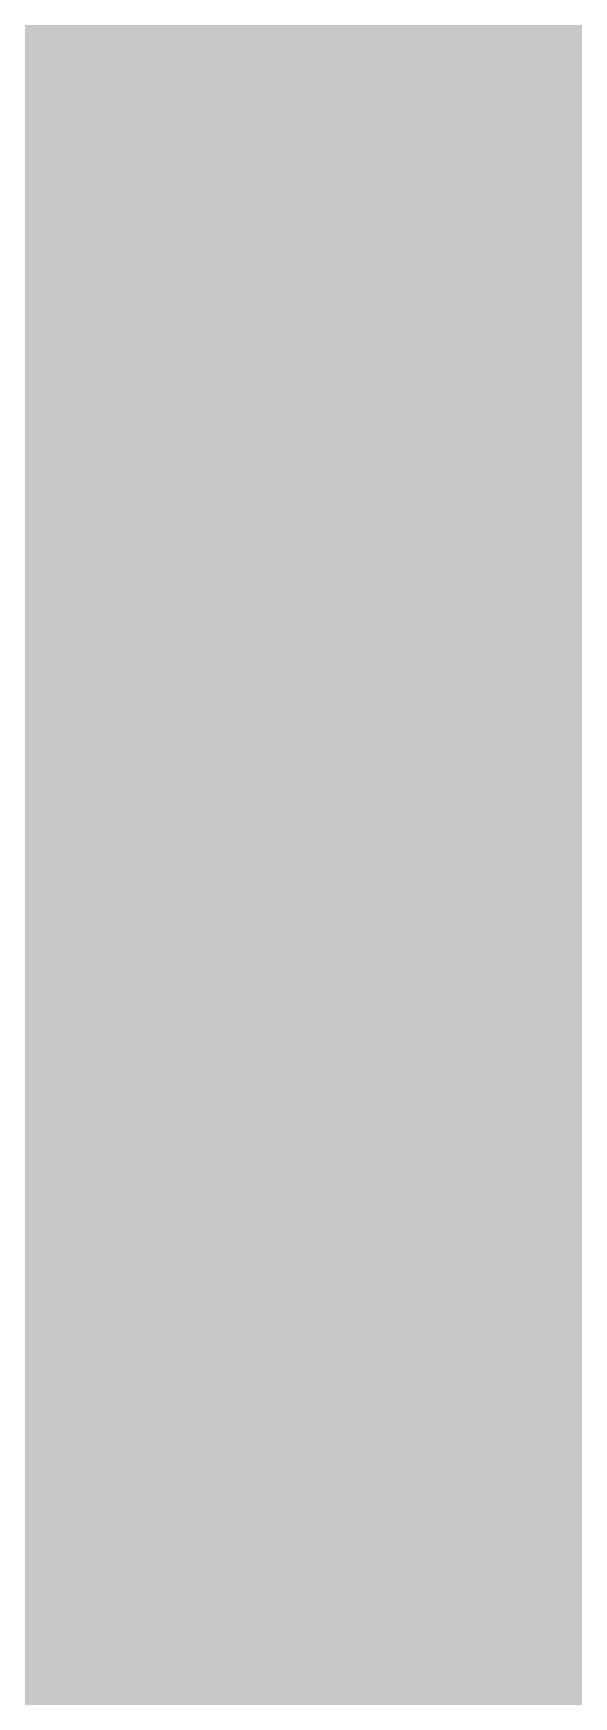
# Model space of a CAD drawing. Header units: millimetres. Extents: x 0 to 212, y 0 to 212.
# Drawn here: x 124.8 to 145.7, y 82.7 to 147.2 of the extents above; entities that cross this region are included whole.
import ezdxf

# ---------------------------------------------------------------- set-up
doc = ezdxf.new("R2010")
doc.units = ezdxf.units.MM

msp = doc.modelspace()

# ---------------------------------------------------------------- hatches: boundary and pattern name
for color, points in [(254, [(14.1633, 0.0536), (13.9878, 0.0533), (13.8125, 0.0559), (13.6373, 0.061), (13.462, 0.0686), (13.2893, 0.0787), (13.114, 0.0914), (12.9413, 0.1041), (12.7686, 0.1219), (12.5959, 0.1397), (12.4231, 0.16), (12.2504, 0.1829), (12.0777, 0.2057), (11.9075, 0.2337), (11.7373, 0.2616), (11.5672, 0.2921), (11.397, 0.3251), (11.2268, 0.3607), (11.0592, 0.3988), (10.8915, 0.4369), (10.7239, 0.4775), (10.5562, 0.5207), (10.3886, 0.5664), (10.2235, 0.6121), (10.0584, 0.6629), (9.8933, 0.7137), (9.7307, 0.7671), (9.5682, 0.8204), (9.4056, 0.8788), (9.2431, 0.9373), (9.083, 0.9982), (8.923, 1.0617), (8.763, 1.1252), (8.6055, 1.1938), (8.4455, 1.2624), (8.2906, 1.331), (8.1331, 1.4046), (7.9781, 1.4783), (7.8232, 1.5545), (7.6708, 1.6332), (7.5184, 1.7145), (7.366, 1.7958), (7.2161, 1.8796), (7.0663, 1.966), (6.919, 2.0523), (6.7716, 2.1438), (6.6243, 2.2352), (6.4795, 2.3266), (6.3348, 2.4232), (6.19, 2.5197), (6.0477, 2.6187), (5.908, 2.7178), (5.7683, 2.8194), (5.6286, 2.9235), (5.4915, 3.0302), (5.3543, 3.1369), (5.2197, 3.2461), (5.0851, 3.3579), (4.953, 3.4722), (4.8209, 3.5865), (4.6914, 3.7033), (4.5644, 3.8202), (4.4348, 3.9395), (4.3104, 4.0615), (4.1859, 4.1859), (4.0615, 4.3104), (3.9395, 4.4348), (3.8202, 4.5618), (3.7033, 4.6914), (3.5865, 4.8209), (3.4722, 4.953), (3.3579, 5.0851), (3.2487, 5.2197), (3.1369, 5.3543), (3.0302, 5.4915), (2.9235, 5.6286), (2.8194, 5.7683), (2.7178, 5.908), (2.6187, 6.0477), (2.5197, 6.19), (2.4232, 6.3348), (2.3266, 6.477), (2.2352, 6.6243), (2.1438, 6.7691), (2.0523, 6.9164), (1.966, 7.0663), (1.8796, 7.2161), (1.7958, 7.366), (1.7145, 7.5184), (1.6332, 7.6708), (1.5545, 7.8232), (1.4783, 7.9781), (1.4046, 8.1331), (1.331, 8.2906), (1.2598, 8.4455), (1.1913, 8.603), (1.1252, 8.763), (1.0592, 8.923), (0.9982, 9.083), (0.9373, 9.2431), (0.8763, 9.4056), (0.8204, 9.5682), (0.7645, 9.7307), (0.7112, 9.8933), (0.6604, 10.0584), (0.6121, 10.2235), (0.5639, 10.3911), (0.5207, 10.5562), (0.4775, 10.7239), (0.4343, 10.8915), (0.3962, 11.0592), (0.3607, 11.2268), (0.3251, 11.397), (0.2921, 11.5672), (0.2616, 11.7373), (0.2311, 11.9075), (0.2057, 12.0802), (0.1803, 12.2504), (0.1575, 12.4231), (0.1372, 12.5959), (0.1194, 12.7686), (0.1041, 12.9413), (0.0889, 13.1166), (0.0787, 13.2893), (0.0686, 13.4645), (0.061, 13.6373), (0.0559, 13.8125), (0.0508, 13.9878), (0.0508, 14.163), (0.0522, 197.6092), (0.0508, 197.7822), (0.0559, 197.9574), (0.061, 198.1327), (0.0686, 198.308), (0.0787, 198.4807), (0.0889, 198.6559), (0.1041, 198.8287), (0.1194, 199.0014), (0.1372, 199.1741), (0.1575, 199.3468), (0.1803, 199.5195), (0.2057, 199.6923), (0.2311, 199.8624), (0.2616, 200.0326), (0.2921, 200.2028), (0.3251, 200.373), (0.3607, 200.5432), (0.3962, 200.7108), (0.4343, 200.8784), (0.4775, 201.0461), (0.5207, 201.2137), (0.5639, 201.3814), (0.6121, 201.5465), (0.6604, 201.7116), (0.7112, 201.8767), (0.7645, 202.0392), (0.8204, 202.2018), (0.8763, 202.3643), (0.9373, 202.5269), (0.9982, 202.6869), (1.0592, 202.8469), (1.1252, 203.007), (1.1913, 203.1644), (1.2598, 203.3245), (1.331, 203.4794), (1.4046, 203.6369), (1.4783, 203.7918), (1.5545, 203.9468), (1.6332, 204.0992), (1.7145, 204.2516), (1.7958, 204.404), (1.8796, 204.5538), (1.966, 204.7037), (2.0523, 204.851), (2.1438, 204.9983), (2.2352, 205.1456), (2.3266, 205.2904), (2.4232, 205.4352), (2.5197, 205.58), (2.6187, 205.7222), (2.7178, 205.8619), (2.8194, 206.0016), (2.9235, 206.1413), (3.0302, 206.2785), (3.1369, 206.4156), (3.2487, 206.5503), (3.3579, 206.6849), (3.4722, 206.817), (3.5865, 206.949), (3.7033, 207.0786), (3.8202, 207.2056), (3.9395, 207.3351), (4.0615, 207.4596), (4.1859, 207.584), (4.3104, 207.7085), (4.4348, 207.8304), (4.5644, 207.9498), (4.6914, 208.0666), (4.8209, 208.1835), (4.953, 208.2978), (5.0851, 208.4121), (5.2197, 208.5213), (5.3543, 208.6331), (5.4915, 208.7397), (5.6286, 208.8464), (5.7683, 208.9506), (5.908, 209.0522), (6.0477, 209.1512), (6.19, 209.2503), (6.3348, 209.3468), (6.4795, 209.4433), (6.6243, 209.5348), (6.7716, 209.6262), (6.919, 209.7176), (7.0663, 209.804), (7.2161, 209.8904), (7.366, 209.9742), (7.5184, 210.0555), (7.6708, 210.1367), (7.8232, 210.2155), (7.9781, 210.2917), (8.1331, 210.3653), (8.2906, 210.439), (8.4455, 210.5101), (8.6055, 210.5787), (8.763, 210.6447), (8.923, 210.7108), (9.083, 210.7717), (9.2431, 210.8327), (9.4056, 210.8937), (9.5682, 210.9495), (9.7307, 211.0054), (9.8933, 211.0588), (10.0584, 211.1096), (10.2235, 211.1578), (10.3886, 211.2061), (10.5562, 211.2493), (10.7239, 211.2924), (10.8915, 211.3356), (11.0592, 211.3737), (11.2268, 211.4093), (11.397, 211.4448), (11.5672, 211.4779), (11.7373, 211.5083), (11.9075, 211.5388), (12.0777, 211.5642), (12.2504, 211.5896), (12.4231, 211.6125), (12.5959, 211.6328), (12.7686, 211.6506), (12.9413, 211.6658), (13.114, 211.6811), (13.2893, 211.6912), (13.462, 211.7014), (13.6373, 211.709), (13.8125, 211.7141), (13.9878, 211.7192), (14.163, 211.7192), (197.6078, 211.7203), (197.7822, 211.7192), (197.9574, 211.7141), (198.1327, 211.709), (198.3054, 211.7014), (198.4807, 211.6912), (198.6534, 211.6811), (198.8287, 211.6658), (199.0014, 211.6506), (199.1741, 211.6328), (199.3468, 211.6125), (199.5195, 211.5896), (199.6897, 211.5642), (199.8624, 211.5388), (200.0326, 211.5083), (200.2028, 211.4779), (200.373, 211.4448), (200.5432, 211.4093), (200.7108, 211.3737), (200.8784, 211.3356), (201.0461, 211.2924), (201.2137, 211.2493), (201.3788, 211.2061), (201.5465, 211.1578), (201.7116, 211.1096), (201.8767, 211.0588), (202.0392, 211.0054), (202.2018, 210.9495), (202.3643, 210.8937), (202.5269, 210.8327), (202.6869, 210.7717), (202.8469, 210.7108), (203.007, 210.6447), (203.167, 210.5787), (203.3245, 210.5101), (203.4794, 210.439), (203.6369, 210.3653), (203.7918, 210.2917), (203.9468, 210.2155), (204.0992, 210.1367), (204.2516, 210.0555), (204.404, 209.9742), (204.5538, 209.8904), (204.7037, 209.804), (204.8535, 209.7176), (205.0009, 209.6262), (205.1456, 209.5348), (205.293, 209.4433), (205.4352, 209.3468), (205.58, 209.2503), (205.7222, 209.1512), (205.8619, 209.0522), (206.0016, 208.9506), (206.1413, 208.8464), (206.2785, 208.7397), (206.4156, 208.6331), (206.5503, 208.5213), (206.6849, 208.4121), (206.817, 208.2978), (206.949, 208.1835), (207.0786, 208.0666), (207.2081, 207.9498), (207.3351, 207.8304), (207.4596, 207.7085), (207.584, 207.584), (207.7085, 207.4596), (207.8304, 207.3351), (207.9498, 207.2056), (208.0666, 207.0786), (208.1835, 206.949), (208.2978, 206.817), (208.4121, 206.6849), (208.5238, 206.5503), (208.6331, 206.4156), (208.7397, 206.2785), (208.8464, 206.1413), (208.9506, 206.0016), (209.0522, 205.8619), (209.1512, 205.7222), (209.2503, 205.58), (209.3468, 205.4352), (209.4433, 205.2904), (209.5348, 205.1456), (209.6262, 204.9983), (209.7176, 204.851), (209.804, 204.7037), (209.8904, 204.5538), (209.9742, 204.404), (210.0555, 204.2516), (210.1367, 204.0992), (210.2155, 203.9468), (210.2917, 203.7918), (210.3653, 203.6369), (210.439, 203.4794), (210.5076, 203.3245), (210.5762, 203.1644), (210.6447, 203.007), (210.7082, 202.8469), (210.7717, 202.6869), (210.8327, 202.5269), (210.8911, 202.3643), (210.9495, 202.2018), (211.0029, 202.0392), (211.0562, 201.8767), (211.107, 201.7116), (211.1578, 201.5465), (211.2035, 201.3814), (211.2493, 201.2137), (211.2924, 201.0461), (211.3331, 200.8784), (211.3712, 200.7108), (211.4093, 200.5432), (211.4448, 200.373), (211.4779, 200.2028), (211.5083, 200.0326), (211.5363, 199.8624), (211.5642, 199.6923), (211.5871, 199.5195), (211.6099, 199.3468), (211.6303, 199.1741), (211.648, 199.0014), (211.6658, 198.8287), (211.6785, 198.6559), (211.6912, 198.4807), (211.7014, 198.308), (211.709, 198.1327), (211.7141, 197.9574), (211.7166, 197.7822), (211.7166, 197.6069), (211.7189, 14.1647), (211.7166, 13.9878), (211.7141, 13.8125), (211.709, 13.6373), (211.7014, 13.4645), (211.6912, 13.2893), (211.6785, 13.1166), (211.6658, 12.9413), (211.648, 12.7686), (211.6303, 12.5959), (211.6099, 12.4231), (211.5871, 12.2504), (211.5642, 12.0802), (211.5363, 11.9075), (211.5083, 11.7373), (211.4779, 11.5672), (211.4448, 11.397), (211.4093, 11.2268), (211.3712, 11.0592), (211.3331, 10.8915), (211.2924, 10.7239), (211.2493, 10.5562), (211.2035, 10.3911), (211.1578, 10.2235), (211.107, 10.0584), (211.0562, 9.8933), (211.0029, 9.7307), (210.9495, 9.5682), (210.8911, 9.4056), (210.8327, 9.2431), (210.7717, 9.083), (210.7082, 8.923), (210.6447, 8.763), (210.5762, 8.603), (210.5076, 8.4455), (210.439, 8.2906), (210.3653, 8.1331), (210.2917, 7.9781), (210.2155, 7.8232), (210.1367, 7.6708), (210.0555, 7.5184), (209.9742, 7.366), (209.8904, 7.2161), (209.804, 7.0663), (209.7176, 6.9164), (209.6262, 6.7691), (209.5348, 6.6243), (209.4433, 6.477), (209.3468, 6.3348), (209.2503, 6.19), (209.1512, 6.0477), (209.0522, 5.908), (208.9506, 5.7683), (208.8464, 5.6286), (208.7397, 5.4915), (208.6331, 5.3543), (208.5238, 5.2197), (208.4121, 5.0851), (208.2978, 4.953), (208.1835, 4.8209), (208.0666, 4.6914), (207.9498, 4.5618), (207.8304, 4.4348), (207.7085, 4.3104), (207.584, 4.1859), (207.4596, 4.0615), (207.3351, 3.9395), (207.2081, 3.8202), (207.0786, 3.7033), (206.949, 3.5865), (206.817, 3.4722), (206.6849, 3.3579), (206.5503, 3.2461), (206.4156, 3.1369), (206.2785, 3.0302), (206.1413, 2.9235), (206.0016, 2.8194), (205.8619, 2.7178), (205.7222, 2.6187), (205.58, 2.5197), (205.4352, 2.4232), (205.293, 2.3266), (205.1456, 2.2352), (205.0009, 2.1438), (204.8535, 2.0523), (204.7037, 1.966), (204.5538, 1.8796), (204.404, 1.7958), (204.2516, 1.7145), (204.0992, 1.6332), (203.9468, 1.5545), (203.7918, 1.4783), (203.6369, 1.4046), (203.4794, 1.331), (203.3245, 1.2624), (203.167, 1.1938), (203.007, 1.1252), (202.8469, 1.0617), (202.6869, 0.9982), (202.5269, 0.9373), (202.3643, 0.8788), (202.2018, 0.8204), (202.0392, 0.7671), (201.8767, 0.7137), (201.7116, 0.6629), (201.5465, 0.6121), (201.3788, 0.5664), (201.2137, 0.5207), (201.0461, 0.4775), (200.8784, 0.4369), (200.7108, 0.3988), (200.5432, 0.3607), (200.373, 0.3251), (200.2028, 0.2921), (200.0326, 0.2616), (199.8624, 0.2337), (199.6897, 0.2057), (199.5195, 0.1829), (199.3468, 0.16), (199.1741, 0.1397), (199.0014, 0.1219), (198.8287, 0.1041), (198.6534, 0.0914), (198.4807, 0.0787), (198.3054, 0.0686), (198.1327, 0.061), (197.9574, 0.0559), (197.7822, 0.0533), (197.6069, 0.0533)]), (144, [(14.1633, 5.3453), (13.9344, 5.3467), (13.7084, 5.3543), (13.4849, 5.3696), (13.2613, 5.3899), (13.0378, 5.4153), (12.8194, 5.4458), (12.6009, 5.4813), (12.385, 5.522), (12.1717, 5.5702), (11.9583, 5.621), (11.7475, 5.6794), (11.5392, 5.7404), (11.3335, 5.8064), (11.1303, 5.8801), (10.9296, 5.9563), (10.729, 6.0376), (10.5334, 6.1239), (10.3378, 6.2128), (10.1473, 6.3094), (9.9593, 6.4084), (9.7714, 6.5126), (9.5885, 6.6218), (9.4082, 6.7335), (9.2304, 6.8504), (9.0576, 6.9698), (8.8849, 7.0968), (8.7173, 7.2238), (8.5522, 7.3584), (8.3896, 7.4955), (8.2321, 7.6352), (8.0772, 7.78), (7.9273, 7.9273), (7.7775, 8.0772), (7.6352, 8.2321), (7.493, 8.3922), (7.3558, 8.5522), (7.2238, 8.7173), (7.0942, 8.8875), (6.9698, 9.0576), (6.8504, 9.2329), (6.7335, 9.4107), (6.6192, 9.591), (6.5126, 9.7739), (6.4084, 9.9593), (6.3068, 10.1473), (6.2128, 10.3403), (6.1214, 10.5334), (6.035, 10.7315), (5.9538, 10.9296), (5.8776, 11.1303), (5.8064, 11.3335), (5.7404, 11.5418), (5.6769, 11.75), (5.621, 11.9583), (5.5677, 12.1717), (5.522, 12.385), (5.4813, 12.6009), (5.4432, 12.8194), (5.4127, 13.0404), (5.3873, 13.2613), (5.3696, 13.4849), (5.3543, 13.7084), (5.3467, 13.937), (5.3416, 14.163), (5.3439, 197.6092), (5.3467, 197.8355), (5.3543, 198.0616), (5.3696, 198.2851), (5.3873, 198.5086), (5.4127, 198.7321), (5.4432, 198.9506), (5.4813, 199.169), (5.522, 199.3849), (5.5677, 199.5983), (5.621, 199.8116), (5.6769, 200.0225), (5.7404, 200.2307), (5.8064, 200.4365), (5.8776, 200.6397), (5.9538, 200.8403), (6.035, 201.041), (6.1214, 201.2366), (6.2128, 201.4322), (6.3068, 201.6227), (6.4084, 201.8106), (6.5126, 201.9986), (6.6192, 202.1815), (6.7335, 202.3618), (6.8504, 202.5396), (6.9698, 202.7123), (7.0942, 202.885), (7.2238, 203.0527), (7.3558, 203.2178), (7.493, 203.3803), (7.6352, 203.5378), (7.7775, 203.6928), (7.9273, 203.8426), (8.0772, 203.9925), (8.2321, 204.1347), (8.3896, 204.277), (8.5522, 204.4141), (8.7173, 204.5462), (8.8849, 204.6757), (9.0576, 204.8002), (9.2304, 204.9196), (9.4082, 205.0364), (9.5885, 205.1507), (9.7714, 205.2574), (9.9593, 205.3615), (10.1473, 205.4631), (10.3378, 205.5571), (10.5334, 205.6486), (10.729, 205.7349), (10.9296, 205.8162), (11.1303, 205.8924), (11.3335, 205.9635), (11.5392, 206.0296), (11.7475, 206.0931), (11.9583, 206.1489), (12.1717, 206.2023), (12.385, 206.248), (12.6009, 206.2886), (12.8194, 206.3267), (13.0378, 206.3572), (13.2613, 206.3826), (13.4849, 206.4004), (13.7084, 206.4156), (13.9344, 206.4233), (14.163, 206.4283), (197.6078, 206.4286), (197.833, 206.4233), (198.0616, 206.4156), (198.2851, 206.4004), (198.5086, 206.3826), (198.7296, 206.3572), (198.9506, 206.3267), (199.169, 206.2886), (199.3849, 206.248), (199.5983, 206.2023), (199.8116, 206.1489), (200.0199, 206.0931), (200.2282, 206.0296), (200.4365, 205.9635), (200.6397, 205.8924), (200.8403, 205.8162), (201.0385, 205.7349), (201.2366, 205.6486), (201.4296, 205.5571), (201.6227, 205.4631), (201.8106, 205.3615), (201.996, 205.2574), (202.1789, 205.1507), (202.3593, 205.0364), (202.5371, 204.9196), (202.7123, 204.8002), (202.8825, 204.6757), (203.0527, 204.5462), (203.2178, 204.4141), (203.3778, 204.277), (203.5378, 204.1347), (203.6928, 203.9925), (203.8426, 203.8426), (203.9899, 203.6928), (204.1347, 203.5378), (204.2744, 203.3803), (204.4116, 203.2178), (204.5462, 203.0527), (204.6732, 202.885), (204.8002, 202.7123), (204.9196, 202.5396), (205.0364, 202.3618), (205.1482, 202.1815), (205.2574, 201.9986), (205.3615, 201.8106), (205.4606, 201.6227), (205.5571, 201.4322), (205.646, 201.2366), (205.7324, 201.041), (205.8137, 200.8403), (205.8899, 200.6397), (205.9635, 200.4365), (206.0296, 200.2307), (206.0905, 200.0225), (206.1489, 199.8116), (206.1997, 199.5983), (206.248, 199.3849), (206.2886, 199.169), (206.3242, 198.9506), (206.3547, 198.7321), (206.3801, 198.5086), (206.4004, 198.2851), (206.4156, 198.0616), (206.4233, 197.8355), (206.4258, 197.6069), (206.4272, 14.1647), (206.4233, 13.937), (206.4156, 13.7084), (206.4004, 13.4849), (206.3801, 13.2613), (206.3547, 13.0404), (206.3242, 12.8194), (206.2886, 12.6009), (206.248, 12.385), (206.1997, 12.1717), (206.1489, 11.9583), (206.0905, 11.75), (206.0296, 11.5418), (205.9635, 11.3335), (205.8899, 11.1303), (205.8137, 10.9296), (205.7324, 10.7315), (205.646, 10.5334), (205.5571, 10.3403), (205.4606, 10.1473), (205.3615, 9.9593), (205.2574, 9.7739), (205.1482, 9.591), (205.0364, 9.4107), (204.9196, 9.2329), (204.8002, 9.0576), (204.6732, 8.8875), (204.5462, 8.7173), (204.4116, 8.5522), (204.2744, 8.3922), (204.1347, 8.2321), (203.9899, 8.0772), (203.8426, 7.9273), (203.6928, 7.78), (203.5378, 7.6352), (203.3778, 7.4955), (203.2178, 7.3584), (203.0527, 7.2238), (202.8825, 7.0968), (202.7123, 6.9698), (202.5371, 6.8504), (202.3593, 6.7335), (202.1789, 6.6218), (201.996, 6.5126), (201.8106, 6.4084), (201.6227, 6.3094), (201.4296, 6.2128), (201.2366, 6.1239), (201.0385, 6.0376), (200.8403, 5.9563), (200.6397, 5.8801), (200.4365, 5.8064), (200.2282, 5.7404), (200.0199, 5.6794), (199.8116, 5.621), (199.5983, 5.5702), (199.3849, 5.522), (199.169, 5.4813), (198.9506, 5.4458), (198.7296, 5.4153), (198.5086, 5.3899), (198.2851, 5.3696), (198.0616, 5.3543), (197.833, 5.3467), (197.6069, 5.3442)]), (254, [(31.8022, 179.9703), (179.9689, 179.9703), (179.9689, 31.8036), (31.8022, 31.8036)])]:
    msp.add_hatch(color=color).paths.add_polyline_path(points)
h = msp.add_hatch(color=59)
h.paths.add_polyline_path([(129.9062, 118.4448), (129.9062, 113.3655), (133.7165, 113.3655), (133.7165, 85.4258), (139.9399, 85.4258), (139.9399, 118.4448)])
edge = h.paths.add_edge_path(flags=16)
edge.add_line((132.5107, 128.8588), (132.5118, 128.7424))
edge.add_line((132.5118, 128.7424), (132.5143, 128.6281))
edge.add_line((132.5143, 128.6281), (132.522, 128.5138))
edge.add_line((132.522, 128.5138), (132.5296, 128.4021))
edge.add_line((132.5296, 128.4021), (132.5423, 128.2903))
edge.add_line((132.5423, 128.2903), (132.5575, 128.1786))
edge.add_line((132.5575, 128.1786), (132.5728, 128.0693))
edge.add_line((132.5728, 128.0693), (132.5931, 127.9601))
edge.add_line((132.5931, 127.9601), (132.6159, 127.8534))
edge.add_line((132.6159, 127.8534), (132.6388, 127.7468))
edge.add_line((132.6388, 127.7468), (132.6667, 127.6426))
edge.add_line((132.6667, 127.6426), (132.6947, 127.5385))
edge.add_line((132.6947, 127.5385), (132.7277, 127.4369))
edge.add_line((132.7277, 127.4369), (132.7607, 127.3353))
edge.add_line((132.7607, 127.3353), (132.7963, 127.2362))
edge.add_line((132.7963, 127.2362), (132.8369, 127.1372))
edge.add_line((132.8369, 127.1372), (132.8776, 127.0406))
edge.add_line((132.8776, 127.0406), (132.9207, 126.9467))
edge.add_line((132.9207, 126.9467), (132.9639, 126.8527))
edge.add_line((132.9639, 126.8527), (133.0122, 126.7587))
edge.add_line((133.0122, 126.7587), (133.0604, 126.6673))
edge.add_line((133.0604, 126.6673), (133.1138, 126.5784))
edge.add_line((133.1138, 126.5784), (133.1671, 126.4895))
edge.add_line((133.1671, 126.4895), (133.223, 126.4031))
edge.add_line((133.223, 126.4031), (133.2814, 126.3193))
edge.add_line((133.2814, 126.3193), (133.3398, 126.2355))
edge.add_line((133.3398, 126.2355), (133.4008, 126.1542))
edge.add_line((133.4008, 126.1542), (133.4668, 126.0729))
edge.add_line((133.4668, 126.0729), (133.5303, 125.9942))
edge.add_line((133.5303, 125.9942), (133.5989, 125.918))
edge.add_line((133.5989, 125.918), (133.6675, 125.8443))
edge.add_line((133.6675, 125.8443), (133.7386, 125.7706))
edge.add_line((133.7386, 125.7706), (133.8123, 125.6995))
edge.add_line((133.8123, 125.6995), (133.8885, 125.6284))
edge.add_line((133.8885, 125.6284), (133.9647, 125.5624))
edge.add_line((133.9647, 125.5624), (134.0434, 125.4963))
edge.add_line((134.0434, 125.4963), (134.1222, 125.4328))
edge.add_line((134.1222, 125.4328), (134.2034, 125.3719))
edge.add_line((134.2034, 125.3719), (134.2873, 125.3109))
edge.add_line((134.2873, 125.3109), (134.3736, 125.2525))
edge.add_line((134.3736, 125.2525), (134.46, 125.1966))
edge.add_line((134.46, 125.1966), (134.5463, 125.1433))
edge.add_line((134.5463, 125.1433), (134.6378, 125.0925))
edge.add_line((134.6378, 125.0925), (134.7292, 125.0417))
edge.add_line((134.7292, 125.0417), (134.8207, 124.9959))
edge.add_line((134.8207, 124.9959), (134.9146, 124.9502))
edge.add_line((134.9146, 124.9502), (135.0112, 124.907))
edge.add_line((135.0112, 124.907), (135.1077, 124.8664))
edge.add_line((135.1077, 124.8664), (135.2067, 124.8283))
edge.add_line((135.2067, 124.8283), (135.3058, 124.7927))
edge.add_line((135.3058, 124.7927), (135.4074, 124.7572))
edge.add_line((135.4074, 124.7572), (135.509, 124.7267))
edge.add_line((135.509, 124.7267), (135.6131, 124.6962))
edge.add_line((135.6131, 124.6962), (135.7173, 124.6708))
edge.add_line((135.7173, 124.6708), (135.824, 124.6454))
edge.add_line((135.824, 124.6454), (135.9306, 124.6226))
edge.add_line((135.9306, 124.6226), (136.0399, 124.6048))
edge.add_line((136.0399, 124.6048), (136.1491, 124.587))
edge.add_line((136.1491, 124.587), (136.2583, 124.5718))
edge.add_line((136.2583, 124.5718), (136.3701, 124.5616))
edge.add_line((136.3701, 124.5616), (136.4818, 124.5514))
edge.add_line((136.4818, 124.5514), (136.5961, 124.5464))
edge.add_line((136.5961, 124.5464), (136.7104, 124.5413))
edge.add_line((136.7104, 124.5413), (136.8273, 124.5387))
edge.add_line((136.8273, 124.5387), (136.9416, 124.5413))
edge.add_line((136.9416, 124.5413), (137.0559, 124.5464))
edge.add_line((137.0559, 124.5464), (137.1702, 124.5514))
edge.add_line((137.1702, 124.5514), (137.2845, 124.5616))
edge.add_line((137.2845, 124.5616), (137.3962, 124.5718))
edge.add_line((137.3962, 124.5718), (137.5054, 124.587))
edge.add_line((137.5054, 124.587), (137.6147, 124.6048))
edge.add_line((137.6147, 124.6048), (137.7239, 124.6226))
edge.add_line((137.7239, 124.6226), (137.8306, 124.6454))
edge.add_line((137.8306, 124.6454), (137.9372, 124.6708))
edge.add_line((137.9372, 124.6708), (138.0414, 124.6962))
edge.add_line((138.0414, 124.6962), (138.1455, 124.7267))
edge.add_line((138.1455, 124.7267), (138.2471, 124.7572))
edge.add_line((138.2471, 124.7572), (138.3487, 124.7927))
edge.add_line((138.3487, 124.7927), (138.4478, 124.8283))
edge.add_line((138.4478, 124.8283), (138.5468, 124.8664))
edge.add_line((138.5468, 124.8664), (138.6434, 124.907))
edge.add_line((138.6434, 124.907), (138.7399, 124.9502))
edge.add_line((138.7399, 124.9502), (138.8339, 124.9959))
edge.add_line((138.8339, 124.9959), (138.9253, 125.0417))
edge.add_line((138.9253, 125.0417), (139.0167, 125.0925))
edge.add_line((139.0167, 125.0925), (139.1056, 125.1433))
edge.add_line((139.1056, 125.1433), (139.1945, 125.1966))
edge.add_line((139.1945, 125.1966), (139.2809, 125.2525))
edge.add_line((139.2809, 125.2525), (139.3673, 125.3109))
edge.add_line((139.3673, 125.3109), (139.4511, 125.3719))
edge.add_line((139.4511, 125.3719), (139.5324, 125.4328))
edge.add_line((139.5324, 125.4328), (139.6111, 125.4963))
edge.add_line((139.6111, 125.4963), (139.6898, 125.5624))
edge.add_line((139.6898, 125.5624), (139.766, 125.6284))
edge.add_line((139.766, 125.6284), (139.8422, 125.6995))
edge.add_line((139.8422, 125.6995), (139.9159, 125.7706))
edge.add_line((139.9159, 125.7706), (139.987, 125.8443))
edge.add_line((139.987, 125.8443), (140.0556, 125.918))
edge.add_line((140.0556, 125.918), (140.1242, 125.9942))
edge.add_line((140.1242, 125.9942), (140.1902, 126.0729))
edge.add_line((140.1902, 126.0729), (140.2537, 126.1542))
edge.add_line((140.2537, 126.1542), (140.3147, 126.2355))
edge.add_line((140.3147, 126.2355), (140.3756, 126.3193))
edge.add_line((140.3756, 126.3193), (140.4315, 126.4031))
edge.add_line((140.4315, 126.4031), (140.4874, 126.4895))
edge.add_line((140.4874, 126.4895), (140.5407, 126.5784))
edge.add_line((140.5407, 126.5784), (140.5941, 126.6673))
edge.add_line((140.5941, 126.6673), (140.6423, 126.7587))
edge.add_line((140.6423, 126.7587), (140.6906, 126.8527))
edge.add_line((140.6906, 126.8527), (140.7363, 126.9467))
edge.add_line((140.7363, 126.9467), (140.7795, 127.0406))
edge.add_line((140.7795, 127.0406), (140.8201, 127.1372))
edge.add_line((140.8201, 127.1372), (140.8582, 127.2362))
edge.add_line((140.8582, 127.2362), (140.8938, 127.3353))
edge.add_line((140.8938, 127.3353), (140.9268, 127.4369))
edge.add_line((140.9268, 127.4369), (140.9598, 127.5385))
edge.add_line((140.9598, 127.5385), (140.9878, 127.6426))
edge.add_line((140.9878, 127.6426), (141.0157, 127.7468))
edge.add_line((141.0157, 127.7468), (141.0411, 127.8534))
edge.add_line((141.0411, 127.8534), (141.0614, 127.9601))
edge.add_line((141.0614, 127.9601), (141.0818, 128.0693))
edge.add_line((141.0818, 128.0693), (141.097, 128.1786))
edge.add_line((141.097, 128.1786), (141.1122, 128.2903))
edge.add_line((141.1122, 128.2903), (141.1249, 128.4021))
edge.add_line((141.1249, 128.4021), (141.1326, 128.5138))
edge.add_line((141.1326, 128.5138), (141.1402, 128.6281))
edge.add_line((141.1402, 128.6281), (141.1453, 128.7424))
edge.add_line((141.1453, 128.7424), (141.1453, 128.8567))
edge.add_line((141.1453, 128.8567), (141.1453, 128.9736))
edge.add_line((141.1453, 128.9736), (141.1402, 129.0879))
edge.add_line((141.1402, 129.0879), (141.1326, 129.2022))
edge.add_line((141.1326, 129.2022), (141.1249, 129.3139))
edge.add_line((141.1249, 129.3139), (141.1122, 129.4257))
edge.add_line((141.1122, 129.4257), (141.097, 129.5375))
edge.add_line((141.097, 129.5375), (141.0818, 129.6467))
edge.add_line((141.0818, 129.6467), (141.0614, 129.7534))
edge.add_line((141.0614, 129.7534), (141.0411, 129.8626))
edge.add_line((141.0411, 129.8626), (141.0157, 129.9667))
edge.add_line((141.0157, 129.9667), (140.9878, 130.0734))
edge.add_line((140.9878, 130.0734), (140.9598, 130.175))
edge.add_line((140.9598, 130.175), (140.9268, 130.2791))
edge.add_line((140.9268, 130.2791), (140.8938, 130.3782))
edge.add_line((140.8938, 130.3782), (140.8582, 130.4798))
edge.add_line((140.8582, 130.4798), (140.8201, 130.5763))
edge.add_line((140.8201, 130.5763), (140.7795, 130.6754))
edge.add_line((140.7795, 130.6754), (140.7363, 130.7694))
edge.add_line((140.7363, 130.7694), (140.6906, 130.8633))
edge.add_line((140.6906, 130.8633), (140.6423, 130.9573))
edge.add_line((140.6423, 130.9573), (140.5941, 131.0488))
edge.add_line((140.5941, 131.0488), (140.5407, 131.1377))
edge.add_line((140.5407, 131.1377), (140.4874, 131.2266))
edge.add_line((140.4874, 131.2266), (140.4315, 131.3129))
edge.add_line((140.4315, 131.3129), (140.3756, 131.3967))
edge.add_line((140.3756, 131.3967), (140.3147, 131.4806))
edge.add_line((140.3147, 131.4806), (140.2537, 131.5618))
edge.add_line((140.2537, 131.5618), (140.1902, 131.6431))
edge.add_line((140.1902, 131.6431), (140.1242, 131.7219))
edge.add_line((140.1242, 131.7219), (140.0556, 131.7981))
edge.add_line((140.0556, 131.7981), (139.987, 131.8717))
edge.add_line((139.987, 131.8717), (139.9159, 131.9454))
edge.add_line((139.9159, 131.9454), (139.8422, 132.0165))
edge.add_line((139.8422, 132.0165), (139.766, 132.0876))
edge.add_line((139.766, 132.0876), (139.6898, 132.1537))
edge.add_line((139.6898, 132.1537), (139.6111, 132.2197))
edge.add_line((139.6111, 132.2197), (139.5324, 132.2832))
edge.add_line((139.5324, 132.2832), (139.4511, 132.3442))
edge.add_line((139.4511, 132.3442), (139.3673, 132.4051))
edge.add_line((139.3673, 132.4051), (139.2809, 132.4635))
edge.add_line((139.2809, 132.4635), (139.1945, 132.5194))
edge.add_line((139.1945, 132.5194), (139.1056, 132.5728))
edge.add_line((139.1056, 132.5728), (139.0167, 132.6236))
edge.add_line((139.0167, 132.6236), (138.9253, 132.6744))
edge.add_line((138.9253, 132.6744), (138.8339, 132.7201))
edge.add_line((138.8339, 132.7201), (138.7399, 132.7658))
edge.add_line((138.7399, 132.7658), (138.6434, 132.809))
edge.add_line((138.6434, 132.809), (138.5468, 132.8496))
edge.add_line((138.5468, 132.8496), (138.4478, 132.8877))
edge.add_line((138.4478, 132.8877), (138.3487, 132.9233))
edge.add_line((138.3487, 132.9233), (138.2471, 132.9588))
edge.add_line((138.2471, 132.9588), (138.1455, 132.9893))
edge.add_line((138.1455, 132.9893), (138.0414, 133.0198))
edge.add_line((138.0414, 133.0198), (137.9372, 133.0452))
edge.add_line((137.9372, 133.0452), (137.8306, 133.0706))
edge.add_line((137.8306, 133.0706), (137.7239, 133.0935))
edge.add_line((137.7239, 133.0935), (137.6147, 133.1112))
edge.add_line((137.6147, 133.1112), (137.5054, 133.129))
edge.add_line((137.5054, 133.129), (137.3962, 133.1443))
edge.add_line((137.3962, 133.1443), (137.2845, 133.1544))
edge.add_line((137.2845, 133.1544), (137.1702, 133.1646))
edge.add_line((137.1702, 133.1646), (137.0559, 133.1697))
edge.add_line((137.0559, 133.1697), (136.9416, 133.1747))
edge.add_line((136.9416, 133.1747), (136.8273, 133.1773))
edge.add_line((136.8273, 133.1773), (136.7104, 133.1747))
edge.add_line((136.7104, 133.1747), (136.5961, 133.1697))
edge.add_line((136.5961, 133.1697), (136.4818, 133.1646))
edge.add_line((136.4818, 133.1646), (136.3701, 133.1544))
edge.add_line((136.3701, 133.1544), (136.2583, 133.1443))
edge.add_line((136.2583, 133.1443), (136.1491, 133.129))
edge.add_line((136.1491, 133.129), (136.0399, 133.1112))
edge.add_line((136.0399, 133.1112), (135.9306, 133.0935))
edge.add_line((135.9306, 133.0935), (135.824, 133.0706))
edge.add_line((135.824, 133.0706), (135.7173, 133.0452))
edge.add_line((135.7173, 133.0452), (135.6131, 133.0198))
edge.add_line((135.6131, 133.0198), (135.509, 132.9893))
edge.add_line((135.509, 132.9893), (135.4074, 132.9588))
edge.add_line((135.4074, 132.9588), (135.3058, 132.9233))
edge.add_line((135.3058, 132.9233), (135.2067, 132.8877))
edge.add_line((135.2067, 132.8877), (135.1077, 132.8496))
edge.add_line((135.1077, 132.8496), (135.0112, 132.809))
edge.add_line((135.0112, 132.809), (134.9146, 132.7658))
edge.add_line((134.9146, 132.7658), (134.8207, 132.7201))
edge.add_line((134.8207, 132.7201), (134.7292, 132.6744))
edge.add_line((134.7292, 132.6744), (134.6378, 132.6236))
edge.add_line((134.6378, 132.6236), (134.5463, 132.5728))
edge.add_line((134.5463, 132.5728), (134.46, 132.5194))
edge.add_line((134.46, 132.5194), (134.3736, 132.4635))
edge.add_line((134.3736, 132.4635), (134.2873, 132.4051))
edge.add_line((134.2873, 132.4051), (134.2034, 132.3442))
edge.add_line((134.2034, 132.3442), (134.1222, 132.2832))
edge.add_line((134.1222, 132.2832), (134.0434, 132.2197))
edge.add_line((134.0434, 132.2197), (133.9647, 132.1537))
edge.add_line((133.9647, 132.1537), (133.8885, 132.0876))
edge.add_line((133.8885, 132.0876), (133.8123, 132.0165))
edge.add_line((133.8123, 132.0165), (133.7386, 131.9454))
edge.add_line((133.7386, 131.9454), (133.6675, 131.8717))
edge.add_line((133.6675, 131.8717), (133.5989, 131.7981))
edge.add_line((133.5989, 131.7981), (133.5303, 131.7219))
edge.add_line((133.5303, 131.7219), (133.4668, 131.6431))
edge.add_line((133.4668, 131.6431), (133.4008, 131.5618))
edge.add_line((133.4008, 131.5618), (133.3398, 131.4806))
edge.add_line((133.3398, 131.4806), (133.2814, 131.3967))
edge.add_line((133.2814, 131.3967), (133.223, 131.3129))
edge.add_line((133.223, 131.3129), (133.1671, 131.2266))
edge.add_line((133.1671, 131.2266), (133.1138, 131.1377))
edge.add_line((133.1138, 131.1377), (133.0604, 131.0488))
edge.add_line((133.0604, 131.0488), (133.0122, 130.9573))
edge.add_line((133.0122, 130.9573), (132.9639, 130.8633))
edge.add_line((132.9639, 130.8633), (132.9207, 130.7694))
edge.add_line((132.9207, 130.7694), (132.8776, 130.6754))
edge.add_line((132.8776, 130.6754), (132.8369, 130.5763))
edge.add_line((132.8369, 130.5763), (132.7963, 130.4798))
edge.add_line((132.7963, 130.4798), (132.7607, 130.3782))
edge.add_line((132.7607, 130.3782), (132.7277, 130.2791))
edge.add_line((132.7277, 130.2791), (132.6947, 130.175))
edge.add_line((132.6947, 130.175), (132.6667, 130.0734))
edge.add_line((132.6667, 130.0734), (132.6388, 129.9667))
edge.add_line((132.6388, 129.9667), (132.6159, 129.8626))
edge.add_line((132.6159, 129.8626), (132.5931, 129.7534))
edge.add_line((132.5931, 129.7534), (132.5728, 129.6467))
edge.add_line((132.5728, 129.6467), (132.5575, 129.5375))
edge.add_line((132.5575, 129.5375), (132.5423, 129.4257))
edge.add_line((132.5423, 129.4257), (132.5296, 129.3139))
edge.add_line((132.5296, 129.3139), (132.522, 129.2022))
edge.add_line((132.522, 129.2022), (132.5143, 129.0879))
edge.add_line((132.5143, 129.0879), (132.5118, 128.9736))
edge.add_line((132.5118, 128.9736), (132.5093, 128.8567))

doc.saveas('drawing.dxf')
